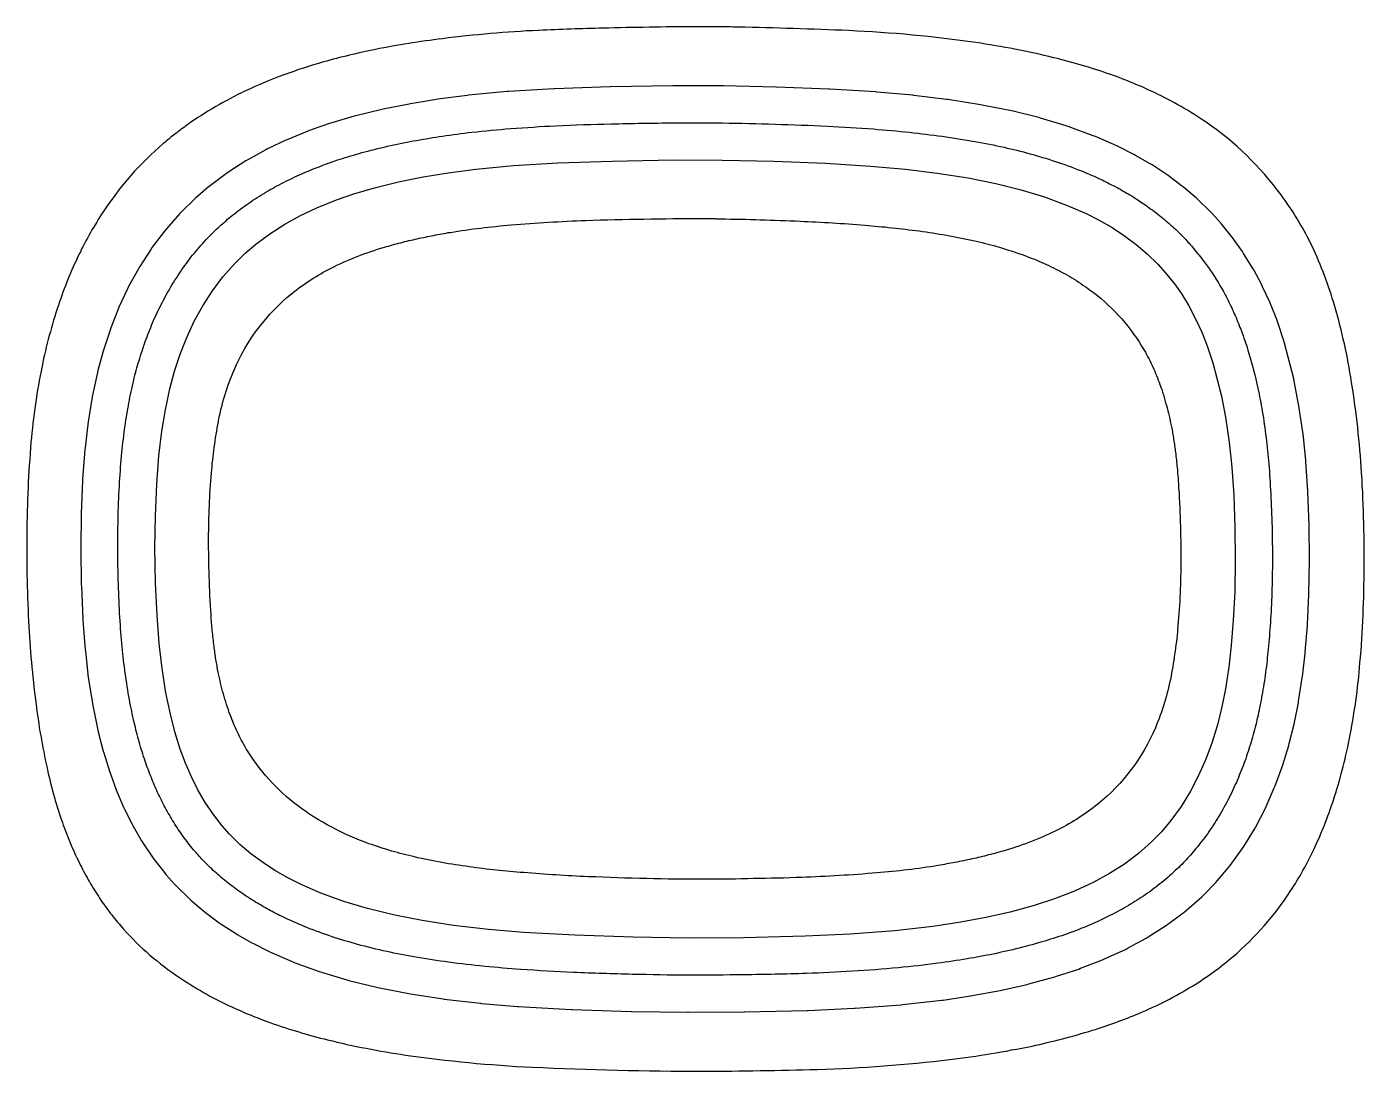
# Model space of a CAD drawing. Header units: millimetres. Extents: x 0 to 1730, y 0 to 225.
# Drawn here: x 1431.5 to 1575.7, y 56.6 to 169.1 of the extents above; entities that cross this region are included whole.
import ezdxf

# ---------------------------------------------------------------- set-up
doc = ezdxf.new("R2010")
doc.units = ezdxf.units.MM
for name, color, linetype in [('CENTERLINE', 1, 'Continuous'), ('GROOVE_8MM', 3, 'Continuous'), ('OUTLINE', 7, 'Continuous')]:
    doc.layers.add(name, color=color, linetype=linetype)

msp = doc.modelspace()

# ---------------------------------------------------------------- linework, layer by layer
at = {"layer": 'CENTERLINE'}
msp.add_spline([(1447.08, 141.09), (1446.03, 139.17), (1445.11, 137.2), (1444.32, 135.17), (1443.64, 133.11), (1443.07, 131.02), (1442.55, 128.56), (1442.14, 126.09), (1441.8, 123.24), (1441.55, 120.04), (1441.4, 116.49), (1441.36, 112.93), (1441.42, 109.02), (1441.58, 105.47), (1441.83, 102.27), (1442.16, 99.43), (1442.61, 96.6), (1443.12, 94.14), (1443.66, 92.05), (1444.31, 89.97), (1444.94, 88.27), (1445.65, 86.6), (1446.47, 84.97), (1447.38, 83.39), (1448.4, 81.87), (1449.53, 80.43), (1450.5, 79.33), (1451.81, 78.05), (1453.2, 76.87), (1454.67, 75.78), (1456.2, 74.79), (1457.78, 73.88), (1459.41, 73.06), (1461.73, 72.05), (1464.44, 71.06), (1467.2, 70.23), (1470.33, 69.46), (1473.48, 68.85), (1477, 68.31), (1480.89, 67.86), (1484.78, 67.53), (1490.44, 67.21), (1496.8, 67), (1502.82, 66.91), (1508.83, 66.95), (1515.56, 67.1), (1520.51, 67.33), (1525.47, 67.71), (1529.71, 68.19), (1532.88, 68.67), (1535.69, 69.19), (1538.48, 69.83), (1541.26, 70.59), (1543.66, 71.37), (1546.02, 72.29), (1548.33, 73.36), (1550.25, 74.41), (1552.1, 75.59), (1553.86, 76.91), (1555.51, 78.37), (1556.79, 79.68), (1557.97, 81.09), (1559.27, 82.87), (1560.42, 84.75), (1561.43, 86.69), (1562.31, 88.7), (1563.07, 90.75), (1563.7, 92.83), (1564.23, 94.94), (1564.65, 97.06), (1565.04, 99.55), (1565.32, 102.04), (1565.55, 104.89), (1565.71, 108.1), (1565.77, 111.66), (1565.73, 115.23), (1565.59, 118.79), (1565.38, 121.99), (1565.09, 124.84), (1564.68, 127.68), (1564.2, 130.15), (1563.21, 134), (1562.52, 136.07), (1561.85, 137.76), (1561.09, 139.41), (1560.23, 141.03), (1559.27, 142.58), (1558.42, 143.78), (1557.28, 145.21), (1556.3, 146.3), (1554.99, 147.58), (1553.6, 148.76), (1552.13, 149.86), (1550.61, 150.86), (1549.03, 151.76), (1547.41, 152.59), (1545.09, 153.6), (1542.38, 154.59), (1539.63, 155.42), (1536.85, 156.11), (1533.71, 156.74), (1530.19, 157.29), (1526.67, 157.72), (1522.78, 158.08), (1517.83, 158.38), (1512.18, 158.6), (1506.52, 158.73), (1501.22, 158.74), (1494.52, 158.63), (1488.57, 158.43), (1483.7, 158.12), (1479.51, 157.73), (1476.35, 157.31), (1473.55, 156.85), (1470.75, 156.29), (1467.97, 155.61), (1465.56, 154.91), (1463.52, 154.2), (1461.18, 153.25), (1459.22, 152.32), (1457.31, 151.27), (1455.47, 150.09), (1453.72, 148.78), (1452.34, 147.6), (1451.03, 146.32), (1449.58, 144.68), (1448.27, 142.93), (1447.08, 141.09)], degree=3, dxfattribs=at)
at = {"layer": 'GROOVE_8MM'}
for points in [[(1441.48, 138.89), (1441.39, 138.66), (1440.59, 136.64), (1440.52, 136.42), (1439.84, 134.36), (1439.78, 134.16), (1439.21, 132.07), (1439.16, 131.86), (1438.63, 129.4), (1438.6, 129.21), (1438.19, 126.73), (1438.17, 126.56), (1437.83, 123.72), (1437.82, 123.56), (1437.56, 120.36), (1437.56, 120.22), (1437.4, 116.66), (1437.4, 116.53), (1437.36, 112.98), (1437.36, 112.86), (1437.42, 108.95), (1437.43, 108.84), (1437.59, 105.28), (1437.6, 105.16), (1437.84, 101.96), (1437.86, 101.81), (1438.18, 98.97), (1438.21, 98.8), (1438.66, 95.97), (1438.69, 95.79), (1439.2, 93.32), (1439.25, 93.14), (1439.79, 91.05), (1439.84, 90.85), (1440.49, 88.78), (1440.56, 88.59), (1441.18, 86.89), (1441.26, 86.69), (1441.98, 85.02), (1442.08, 84.81), (1442.89, 83.18), (1443.01, 82.97), (1443.92, 81.39), (1444.06, 81.16), (1445.08, 79.64), (1445.25, 79.42), (1446.37, 77.97), (1446.54, 77.77), (1447.51, 76.67), (1447.7, 76.48), (1449, 75.2), (1449.22, 75), (1450.61, 73.82), (1450.82, 73.65), (1452.29, 72.56), (1452.5, 72.42), (1454.03, 71.43), (1454.22, 71.31), (1455.8, 70.41), (1455.98, 70.31), (1457.6, 69.49), (1457.8, 69.4), (1460.13, 68.38), (1460.36, 68.29), (1463.07, 67.3), (1463.29, 67.23), (1466.04, 66.4), (1466.25, 66.34), (1469.38, 65.58), (1469.56, 65.54), (1472.72, 64.92), (1472.88, 64.89), (1476.4, 64.35), (1476.54, 64.33), (1480.43, 63.88), (1480.55, 63.87), (1484.44, 63.54), (1484.55, 63.54), (1490.21, 63.22), (1490.3, 63.22), (1496.67, 63), (1496.75, 63), (1502.76, 62.91), (1502.84, 62.91), (1508.86, 62.95), (1508.93, 62.95), (1515.65, 63.1), (1515.74, 63.11), (1520.7, 63.34), (1520.82, 63.34), (1525.77, 63.72), (1525.91, 63.74), (1530.15, 64.21), (1530.3, 64.23), (1533.47, 64.71), (1533.61, 64.74), (1536.42, 65.26), (1536.57, 65.29), (1539.36, 65.92), (1539.54, 65.97), (1542.31, 66.73), (1542.51, 66.79), (1544.9, 67.57), (1545.11, 67.65), (1547.47, 68.57), (1547.69, 68.66), (1550.01, 69.73), (1550.24, 69.85), (1552.16, 70.89), (1552.4, 71.03), (1554.25, 72.21), (1554.5, 72.39), (1556.26, 73.71), (1556.51, 73.91), (1558.16, 75.37), (1558.38, 75.58), (1559.66, 76.9), (1559.85, 77.1), (1561.03, 78.51), (1561.21, 78.74), (1562.51, 80.52), (1562.68, 80.78), (1563.83, 82.65), (1563.97, 82.9), (1564.98, 84.85), (1565.1, 85.09), (1565.98, 87.09), (1566.07, 87.32), (1566.82, 89.37), (1566.89, 89.58), (1567.53, 91.66), (1567.58, 91.86), (1568.11, 93.97), (1568.15, 94.15), (1568.57, 96.27), (1568.6, 96.45), (1568.99, 98.93), (1569.01, 99.09), (1569.3, 101.58), (1569.31, 101.72), (1569.54, 104.57), (1569.55, 104.7), (1569.7, 107.91), (1569.71, 108.03), (1569.77, 111.59), (1569.77, 111.71), (1569.73, 115.27), (1569.73, 115.38), (1569.59, 118.94), (1569.59, 119.06), (1569.37, 122.26), (1569.36, 122.4), (1569.07, 125.25), (1569.04, 125.41), (1568.63, 128.25), (1568.6, 128.43), (1568.13, 130.9), (1568.08, 131.15), (1567.08, 135), (1567, 135.27), (1566.31, 137.33), (1566.24, 137.54), (1565.57, 139.23), (1565.49, 139.43), (1564.72, 141.08), (1564.62, 141.3), (1563.76, 142.91), (1563.63, 143.13), (1562.67, 144.68), (1562.54, 144.88), (1561.7, 146.08), (1561.55, 146.28), (1560.41, 147.71), (1560.25, 147.89), (1559.27, 148.98), (1559.09, 149.16), (1557.78, 150.44), (1557.58, 150.62), (1556.19, 151.81), (1555.99, 151.97), (1554.53, 153.06), (1554.32, 153.2), (1552.8, 154.2), (1552.61, 154.32), (1551.03, 155.23), (1550.84, 155.33), (1549.23, 156.15), (1549.02, 156.25), (1546.7, 157.27), (1546.46, 157.36), (1543.75, 158.35), (1543.54, 158.42), (1540.78, 159.25), (1540.6, 159.3), (1537.82, 159.99), (1537.64, 160.03), (1534.49, 160.66), (1534.33, 160.69), (1530.81, 161.25), (1530.67, 161.26), (1527.15, 161.69), (1527.03, 161.71), (1523.14, 162.06), (1523.03, 162.07), (1518.08, 162.37), (1517.99, 162.38), (1512.33, 162.6), (1512.27, 162.6), (1506.61, 162.73), (1506.53, 162.73), (1501.23, 162.74), (1501.15, 162.74), (1494.46, 162.63), (1494.38, 162.63), (1488.43, 162.42), (1488.33, 162.42), (1483.45, 162.12), (1483.32, 162.11), (1479.13, 161.71), (1478.99, 161.69), (1475.83, 161.28), (1475.7, 161.26), (1472.9, 160.8), (1472.76, 160.77), (1469.96, 160.21), (1469.8, 160.18), (1467.02, 159.5), (1466.84, 159.45), (1464.43, 158.74), (1464.26, 158.69), (1462.21, 157.98), (1462.02, 157.91), (1459.68, 156.96), (1459.46, 156.86), (1457.5, 155.93), (1457.29, 155.82), (1455.38, 154.77), (1455.15, 154.64), (1453.31, 153.46), (1453.08, 153.3), (1451.33, 151.99), (1451.11, 151.82), (1449.73, 150.63), (1449.54, 150.45), (1448.23, 149.17), (1448.04, 148.97), (1446.59, 147.32), (1446.39, 147.08), (1445.07, 145.34), (1444.9, 145.09), (1443.72, 143.25), (1443.58, 143.01), (1442.52, 141.1), (1442.4, 140.86), (1441.48, 138.89)], [(1455.05, 144.65), (1456.22, 145.66), (1457.75, 146.8), (1459.36, 147.83), (1461.04, 148.76), (1462.79, 149.59), (1464.92, 150.45), (1466.78, 151.09), (1469.01, 151.75), (1471.62, 152.38), (1474.27, 152.92), (1476.94, 153.36), (1479.95, 153.75), (1484.01, 154.14), (1488.76, 154.43), (1494.62, 154.63), (1501.25, 154.74), (1506.47, 154.73), (1512.05, 154.6), (1517.63, 154.39), (1522.48, 154.09), (1526.24, 153.75), (1529.64, 153.33), (1533, 152.8), (1535.98, 152.2), (1538.57, 151.56), (1541.12, 150.79), (1543.6, 149.89), (1545.7, 148.97), (1547.12, 148.25), (1548.51, 147.45), (1549.84, 146.58), (1551.1, 145.64), (1552.29, 144.62), (1553.42, 143.52), (1554.23, 142.62), (1555.22, 141.38), (1555.93, 140.38), (1556.76, 139.03), (1557.5, 137.64), (1558.17, 136.19), (1558.76, 134.7), (1559.37, 132.87), (1560.3, 129.28), (1560.73, 127.02), (1561.12, 124.35), (1561.39, 121.65), (1561.6, 118.58), (1561.73, 115.13), (1561.77, 111.68), (1561.71, 108.23), (1561.56, 105.15), (1561.34, 102.43), (1561.07, 100.08), (1560.71, 97.76), (1560.32, 95.82), (1559.85, 93.9), (1559.27, 92.03), (1558.6, 90.2), (1557.82, 88.42), (1556.94, 86.72), (1555.94, 85.1), (1554.82, 83.56), (1553.82, 82.37), (1552.75, 81.26), (1551.33, 80.01), (1549.82, 78.88), (1548.22, 77.86), (1546.53, 76.94), (1544.45, 75.98), (1542.3, 75.14), (1540.1, 74.42), (1537.51, 73.71), (1534.88, 73.11), (1532.21, 72.61), (1529.18, 72.16), (1525.09, 71.69), (1520.27, 71.33), (1515.42, 71.1), (1508.78, 70.95), (1502.84, 70.91), (1496.9, 71), (1490.61, 71.21), (1485.06, 71.52), (1481.29, 71.84), (1477.54, 72.27), (1474.17, 72.79), (1471.19, 73.37), (1468.25, 74.09), (1465.7, 74.85), (1463.22, 75.76), (1461.11, 76.68), (1459.68, 77.41), (1458.28, 78.2), (1456.95, 79.07), (1455.69, 80), (1454.51, 81), (1453.4, 82.09), (1452.6, 82.99), (1451.65, 84.22), (1450.78, 85.51), (1449.99, 86.87), (1449.28, 88.29), (1448.65, 89.76), (1448.09, 91.26), (1447.51, 93.14), (1447.02, 95.05), (1446.54, 97.32), (1446.12, 99.97), (1445.81, 102.65), (1445.58, 105.71), (1445.42, 109.14), (1445.36, 112.94), (1445.4, 116.38), (1445.55, 119.8), (1445.79, 122.85), (1446.1, 125.53), (1446.48, 127.82), (1446.96, 130.08), (1447.47, 131.97), (1448.08, 133.82), (1448.79, 135.62), (1449.6, 137.37), (1450.52, 139.04), (1451.55, 140.64), (1452.69, 142.14), (1453.94, 143.56), (1455.05, 144.65)]]:
    msp.add_lwpolyline(points, close=True, dxfattribs=at)
at = {"layer": 'OUTLINE'}
for points in [[(1555.94, 160.5), (1555.59, 160.69), (1555.24, 160.88), (1554.9, 161.07), (1554.55, 161.26), (1554.19, 161.44), (1553.84, 161.62), (1553.48, 161.8), (1553.13, 161.97), (1552.83, 162.11), (1552.54, 162.24), (1552.25, 162.37), (1551.95, 162.51), (1551.66, 162.64), (1551.36, 162.76), (1551.06, 162.89), (1550.77, 163.01), (1550.47, 163.14), (1550.17, 163.26), (1549.87, 163.38), (1549.57, 163.49), (1549.26, 163.61), (1548.96, 163.72), (1548.66, 163.83), (1548.35, 163.94), (1547.98, 164.07), (1547.6, 164.2), (1547.22, 164.33), (1546.84, 164.45), (1546.45, 164.57), (1546.07, 164.69), (1545.69, 164.81), (1545.31, 164.93), (1544.92, 165.04), (1544.54, 165.15), (1544.15, 165.26), (1543.76, 165.36), (1543.38, 165.47), (1542.99, 165.57), (1542.6, 165.67), (1542.21, 165.76), (1541.69, 165.89), (1541.17, 166.01), (1540.65, 166.13), (1540.13, 166.24), (1539.61, 166.36), (1539.08, 166.47), (1538.56, 166.57), (1538.03, 166.67), (1537.51, 166.77), (1536.98, 166.87), (1536.46, 166.96), (1535.93, 167.05), (1535.4, 167.14), (1534.87, 167.23), (1534.35, 167.31), (1533.82, 167.38), (1532.96, 167.5), (1532.11, 167.62), (1531.26, 167.73), (1530.4, 167.83), (1529.55, 167.93), (1528.69, 168.03), (1527.84, 168.11), (1526.98, 168.2), (1526.13, 168.28), (1525.27, 168.35), (1524.41, 168.42), (1523.55, 168.48), (1522.69, 168.54), (1521.83, 168.59), (1520.98, 168.63), (1520.12, 168.68), (1519.37, 168.71), (1518.63, 168.74), (1517.89, 168.77), (1517.14, 168.8), (1516.4, 168.82), (1515.66, 168.85), (1514.91, 168.88), (1514.17, 168.9), (1513.42, 168.92), (1512.68, 168.95), (1511.94, 168.97), (1511.19, 168.99), (1510.45, 169.01), (1509.71, 169.02), (1508.96, 169.04), (1508.22, 169.05), (1507.93, 169.06), (1507.63, 169.06), (1507.34, 169.07), (1507.05, 169.07), (1506.76, 169.07), (1506.47, 169.08), (1506.17, 169.08), (1505.88, 169.08), (1505.59, 169.09), (1505.3, 169.09), (1505.01, 169.09), (1504.72, 169.09), (1504.42, 169.09), (1504.13, 169.09), (1503.84, 169.09), (1503.55, 169.09), (1502.93, 169.09), (1502.31, 169.09), (1501.69, 169.08), (1501.07, 169.07), (1500.46, 169.07), (1499.84, 169.06), (1499.22, 169.05), (1498.6, 169.04), (1497.98, 169.03), (1497.36, 169.02), (1496.75, 169.01), (1496.13, 169), (1495.51, 168.99), (1494.89, 168.97), (1494.27, 168.96), (1493.65, 168.94), (1493.22, 168.93), (1492.78, 168.92), (1492.35, 168.91), (1491.92, 168.9), (1491.48, 168.88), (1491.05, 168.87), (1490.61, 168.86), (1490.18, 168.84), (1489.74, 168.83), (1489.31, 168.81), (1488.88, 168.79), (1488.44, 168.78), (1488.01, 168.76), (1487.57, 168.74), (1487.14, 168.72), (1486.7, 168.7), (1486.05, 168.67), (1485.4, 168.64), (1484.75, 168.6), (1484.1, 168.56), (1483.45, 168.51), (1482.8, 168.47), (1482.15, 168.41), (1481.51, 168.36), (1480.86, 168.3), (1480.21, 168.24), (1479.56, 168.18), (1478.91, 168.11), (1478.27, 168.04), (1477.62, 167.97), (1476.97, 167.89), (1476.33, 167.81), (1475.87, 167.75), (1475.42, 167.7), (1474.97, 167.63), (1474.52, 167.57), (1474.06, 167.5), (1473.61, 167.44), (1473.16, 167.37), (1472.71, 167.3), (1472.26, 167.22), (1471.81, 167.15), (1471.36, 167.07), (1470.91, 166.99), (1470.46, 166.91), (1470.01, 166.82), (1469.57, 166.74), (1469.12, 166.65), (1468.76, 166.58), (1468.41, 166.5), (1468.06, 166.43), (1467.71, 166.35), (1467.36, 166.27), (1467.01, 166.19), (1466.66, 166.11), (1466.31, 166.03), (1465.96, 165.94), (1465.61, 165.86), (1465.26, 165.77), (1464.91, 165.68), (1464.56, 165.59), (1464.22, 165.49), (1463.87, 165.4), (1463.52, 165.3), (1462.98, 165.15), (1462.44, 164.99), (1461.91, 164.82), (1461.37, 164.65), (1460.84, 164.48), (1460.31, 164.29), (1459.78, 164.11), (1459.25, 163.91), (1458.73, 163.72), (1458.2, 163.51), (1457.68, 163.3), (1457.16, 163.09), (1456.65, 162.87), (1456.13, 162.65), (1455.62, 162.42), (1455.11, 162.18), (1454.7, 161.98), (1454.3, 161.78), (1453.89, 161.58), (1453.49, 161.37), (1453.09, 161.16), (1452.69, 160.94), (1452.3, 160.72), (1451.91, 160.5), (1451.52, 160.26), (1451.13, 160.03), (1450.75, 159.79), (1450.37, 159.55), (1449.99, 159.3), (1449.61, 159.05), (1449.24, 158.8), (1448.86, 158.54), (1448.7, 158.42), (1448.53, 158.29), (1448.36, 158.17), (1448.2, 158.05), (1448.03, 157.92), (1447.86, 157.8), (1447.7, 157.67), (1447.54, 157.55), (1447.37, 157.42), (1447.21, 157.29), (1447.05, 157.16), (1446.89, 157.03), (1446.73, 156.9), (1446.57, 156.77), (1446.41, 156.63), (1446.25, 156.5), (1445.79, 156.1), (1445.33, 155.69), (1444.89, 155.27), (1444.45, 154.84), (1444.01, 154.41), (1443.59, 153.97), (1443.17, 153.52), (1442.76, 153.06), (1442.36, 152.6), (1441.97, 152.13), (1441.58, 151.65), (1441.21, 151.17), (1440.84, 150.68), (1440.48, 150.18), (1440.13, 149.68), (1439.79, 149.17), (1439.61, 148.89), (1439.43, 148.61), (1439.25, 148.33), (1439.08, 148.05), (1438.9, 147.77), (1438.73, 147.48), (1438.57, 147.2), (1438.4, 146.91), (1438.24, 146.62), (1438.08, 146.33), (1437.92, 146.04), (1437.77, 145.75), (1437.61, 145.45), (1437.46, 145.16), (1437.32, 144.86), (1437.17, 144.56), (1437.01, 144.23), (1436.86, 143.89), (1436.7, 143.56), (1436.55, 143.22), (1436.41, 142.89), (1436.26, 142.55), (1436.12, 142.21), (1435.98, 141.87), (1435.84, 141.52), (1435.71, 141.18), (1435.58, 140.84), (1435.45, 140.49), (1435.32, 140.14), (1435.2, 139.8), (1435.08, 139.45), (1434.96, 139.1), (1434.83, 138.69), (1434.69, 138.29), (1434.57, 137.88), (1434.44, 137.47), (1434.32, 137.06), (1434.2, 136.65), (1434.09, 136.24), (1433.97, 135.83), (1433.86, 135.42), (1433.76, 135), (1433.65, 134.59), (1433.55, 134.17), (1433.46, 133.76), (1433.36, 133.34), (1433.27, 132.93), (1433.19, 132.51), (1433.08, 132), (1432.99, 131.49), (1432.89, 130.98), (1432.8, 130.48), (1432.72, 129.97), (1432.63, 129.46), (1432.55, 128.95), (1432.48, 128.43), (1432.41, 127.92), (1432.34, 127.41), (1432.27, 126.9), (1432.21, 126.39), (1432.15, 125.87), (1432.1, 125.36), (1432.05, 124.84), (1432, 124.33), (1431.95, 123.71), (1431.91, 123.1), (1431.86, 122.48), (1431.82, 121.87), (1431.78, 121.25), (1431.74, 120.64), (1431.71, 120.02), (1431.68, 119.4), (1431.65, 118.79), (1431.63, 118.17), (1431.61, 117.55), (1431.59, 116.94), (1431.58, 116.32), (1431.57, 115.7), (1431.56, 115.08), (1431.55, 114.47), (1431.55, 113.84), (1431.54, 113.21), (1431.54, 112.58), (1431.55, 111.96), (1431.55, 111.33), (1431.56, 110.7), (1431.57, 110.07), (1431.58, 109.45), (1431.6, 108.82), (1431.62, 108.19), (1431.64, 107.56), (1431.66, 106.94), (1431.69, 106.31), (1431.71, 105.68), (1431.75, 105.06), (1431.78, 104.43), (1431.81, 103.89), (1431.84, 103.35), (1431.88, 102.81), (1431.92, 102.27), (1431.96, 101.72), (1432, 101.18), (1432.05, 100.64), (1432.1, 100.1), (1432.15, 99.56), (1432.2, 99.03), (1432.26, 98.49), (1432.32, 97.95), (1432.38, 97.41), (1432.45, 96.87), (1432.51, 96.33), (1432.58, 95.8), (1432.64, 95.36), (1432.7, 94.92), (1432.77, 94.48), (1432.83, 94.04), (1432.9, 93.6), (1432.97, 93.17), (1433.05, 92.73), (1433.12, 92.29), (1433.2, 91.86), (1433.28, 91.42), (1433.37, 90.99), (1433.45, 90.55), (1433.54, 90.12), (1433.63, 89.69), (1433.73, 89.25), (1433.82, 88.82), (1433.9, 88.48), (1433.98, 88.13), (1434.07, 87.79), (1434.15, 87.44), (1434.24, 87.1), (1434.33, 86.76), (1434.43, 86.42), (1434.52, 86.07), (1434.62, 85.73), (1434.72, 85.39), (1434.83, 85.06), (1434.93, 84.72), (1435.04, 84.38), (1435.15, 84.04), (1435.26, 83.71), (1435.38, 83.37), (1435.48, 83.09), (1435.58, 82.82), (1435.68, 82.54), (1435.78, 82.27), (1435.89, 81.99), (1436, 81.72), (1436.11, 81.45), (1436.22, 81.18), (1436.34, 80.91), (1436.45, 80.64), (1436.57, 80.37), (1436.69, 80.1), (1436.81, 79.84), (1436.94, 79.57), (1437.07, 79.3), (1437.19, 79.04), (1437.31, 78.81), (1437.43, 78.57), (1437.55, 78.34), (1437.67, 78.11), (1437.79, 77.88), (1437.92, 77.65), (1438.04, 77.42), (1438.17, 77.19), (1438.3, 76.97), (1438.43, 76.74), (1438.57, 76.52), (1438.7, 76.29), (1438.84, 76.07), (1438.98, 75.85), (1439.12, 75.63), (1439.26, 75.41), (1439.4, 75.2), (1439.54, 75), (1439.68, 74.79), (1439.82, 74.59), (1439.96, 74.39), (1440.11, 74.19), (1440.25, 73.99), (1440.4, 73.79), (1440.55, 73.59), (1440.7, 73.4), (1440.86, 73.2), (1441.01, 73.01), (1441.17, 72.82), (1441.33, 72.62), (1441.49, 72.44), (1441.65, 72.25), (1441.98, 71.87), (1442.31, 71.51), (1442.65, 71.14), (1443, 70.79), (1443.35, 70.43), (1443.71, 70.09), (1444.07, 69.75), (1444.44, 69.41), (1444.81, 69.08), (1445.19, 68.76), (1445.58, 68.45), (1445.96, 68.13), (1446.36, 67.83), (1446.76, 67.53), (1447.16, 67.24), (1447.57, 66.95), (1447.89, 66.73), (1448.22, 66.51), (1448.56, 66.29), (1448.89, 66.07), (1449.23, 65.86), (1449.57, 65.65), (1449.91, 65.45), (1450.25, 65.25), (1450.6, 65.05), (1450.94, 64.85), (1451.29, 64.66), (1451.64, 64.48), (1452, 64.29), (1452.35, 64.11), (1452.71, 63.94), (1453.06, 63.76), (1453.36, 63.62), (1453.65, 63.49), (1453.94, 63.35), (1454.24, 63.22), (1454.53, 63.09), (1454.83, 62.96), (1455.13, 62.83), (1455.42, 62.71), (1455.72, 62.59), (1456.02, 62.47), (1456.32, 62.35), (1456.62, 62.23), (1456.93, 62.11), (1457.23, 62), (1457.53, 61.89), (1457.84, 61.78), (1458.21, 61.65), (1458.59, 61.52), (1458.97, 61.39), (1459.35, 61.26), (1459.73, 61.14), (1460.11, 61.02), (1460.5, 60.9), (1460.88, 60.79), (1461.26, 60.67), (1461.65, 60.56), (1462.03, 60.45), (1462.42, 60.35), (1462.8, 60.24), (1463.19, 60.14), (1463.58, 60.04), (1463.97, 59.94), (1464.49, 59.82), (1465.01, 59.7), (1465.53, 59.58), (1466.05, 59.46), (1466.57, 59.35), (1467.09, 59.24), (1467.61, 59.13), (1468.13, 59.03), (1468.66, 58.93), (1469.18, 58.83), (1469.71, 58.74), (1470.23, 58.64), (1470.76, 58.56), (1471.29, 58.47), (1471.81, 58.39), (1472.34, 58.31), (1473.19, 58.19), (1474.04, 58.08), (1474.9, 57.97), (1475.75, 57.86), (1476.6, 57.76), (1477.46, 57.67), (1478.31, 57.58), (1479.17, 57.49), (1480.02, 57.41), (1480.88, 57.34), (1481.74, 57.27), (1482.6, 57.21), (1483.45, 57.15), (1484.31, 57.09), (1485.17, 57.05), (1486.03, 57), (1487.18, 56.95), (1488.32, 56.9), (1489.47, 56.86), (1490.62, 56.81), (1491.77, 56.78), (1492.91, 56.74), (1494.06, 56.71), (1495.21, 56.68), (1496.36, 56.65), (1497.51, 56.63), (1498.66, 56.61), (1499.8, 56.59), (1500.95, 56.58), (1502.1, 56.57), (1503.25, 56.56), (1504.4, 56.56), (1505.17, 56.57), (1505.94, 56.57), (1506.71, 56.58), (1507.48, 56.58), (1508.25, 56.59), (1509.03, 56.6), (1509.8, 56.61), (1510.57, 56.63), (1511.34, 56.64), (1512.11, 56.65), (1512.88, 56.67), (1513.65, 56.69), (1514.42, 56.7), (1515.19, 56.72), (1515.97, 56.74), (1516.74, 56.76), (1517.63, 56.79), (1518.53, 56.83), (1519.42, 56.87), (1520.32, 56.91), (1521.21, 56.96), (1522.1, 57.01), (1523, 57.07), (1523.89, 57.14), (1524.78, 57.2), (1525.67, 57.28), (1526.57, 57.36), (1527.46, 57.44), (1528.35, 57.53), (1529.24, 57.62), (1530.13, 57.72), (1531.02, 57.82), (1531.57, 57.89), (1532.13, 57.96), (1532.69, 58.04), (1533.24, 58.12), (1533.8, 58.2), (1534.35, 58.28), (1534.91, 58.37), (1535.46, 58.46), (1536.02, 58.55), (1536.57, 58.64), (1537.12, 58.74), (1537.67, 58.85), (1538.22, 58.95), (1538.78, 59.06), (1539.33, 59.17), (1539.88, 59.28), (1540.29, 59.37), (1540.7, 59.46), (1541.11, 59.55), (1541.51, 59.65), (1541.92, 59.75), (1542.33, 59.85), (1542.74, 59.95), (1543.15, 60.05), (1543.55, 60.16), (1543.96, 60.27), (1544.36, 60.38), (1544.77, 60.49), (1545.17, 60.61), (1545.57, 60.73), (1545.98, 60.85), (1546.38, 60.97), (1546.7, 61.07), (1547.01, 61.17), (1547.33, 61.28), (1547.64, 61.38), (1547.96, 61.49), (1548.27, 61.6), (1548.59, 61.71), (1548.9, 61.82), (1549.21, 61.94), (1549.53, 62.06), (1549.84, 62.17), (1550.15, 62.29), (1550.46, 62.42), (1550.77, 62.54), (1551.08, 62.67), (1551.38, 62.8), (1551.76, 62.95), (1552.13, 63.11), (1552.5, 63.28), (1552.87, 63.45), (1553.23, 63.62), (1553.6, 63.79), (1553.96, 63.97), (1554.33, 64.16), (1554.69, 64.34), (1555.04, 64.53), (1555.4, 64.72), (1555.76, 64.92), (1556.11, 65.12), (1556.46, 65.32), (1556.81, 65.53), (1557.15, 65.74), (1557.44, 65.92), (1557.73, 66.1), (1558.01, 66.28), (1558.29, 66.47), (1558.58, 66.66), (1558.85, 66.85), (1559.13, 67.04), (1559.4, 67.24), (1559.68, 67.44), (1559.95, 67.64), (1560.22, 67.85), (1560.48, 68.06), (1560.75, 68.27), (1561.01, 68.48), (1561.27, 68.7), (1561.53, 68.92), (1561.97, 69.3), (1562.41, 69.7), (1562.84, 70.1), (1563.27, 70.51), (1563.68, 70.93), (1564.09, 71.36), (1564.49, 71.79), (1564.89, 72.23), (1565.27, 72.68), (1565.65, 73.13), (1566.02, 73.59), (1566.38, 74.06), (1566.73, 74.53), (1567.08, 75.01), (1567.41, 75.5), (1567.74, 75.99), (1567.91, 76.26), (1568.08, 76.53), (1568.25, 76.8), (1568.42, 77.08), (1568.58, 77.35), (1568.75, 77.62), (1568.91, 77.9), (1569.06, 78.18), (1569.22, 78.46), (1569.37, 78.74), (1569.52, 79.02), (1569.67, 79.3), (1569.81, 79.59), (1569.96, 79.87), (1570.1, 80.16), (1570.24, 80.45), (1570.39, 80.77), (1570.54, 81.1), (1570.68, 81.43), (1570.83, 81.75), (1570.97, 82.08), (1571.11, 82.41), (1571.24, 82.74), (1571.38, 83.08), (1571.51, 83.41), (1571.64, 83.74), (1571.76, 84.08), (1571.88, 84.41), (1572, 84.75), (1572.12, 85.09), (1572.24, 85.43), (1572.35, 85.77), (1572.48, 86.17), (1572.61, 86.57), (1572.73, 86.97), (1572.85, 87.38), (1572.97, 87.78), (1573.08, 88.19), (1573.19, 88.59), (1573.3, 89), (1573.41, 89.41), (1573.51, 89.81), (1573.61, 90.22), (1573.7, 90.63), (1573.8, 91.04), (1573.89, 91.46), (1573.97, 91.87), (1574.06, 92.28), (1574.16, 92.79), (1574.25, 93.31), (1574.34, 93.82), (1574.43, 94.34), (1574.52, 94.86), (1574.6, 95.37), (1574.68, 95.89), (1574.75, 96.41), (1574.82, 96.93), (1574.89, 97.45), (1574.95, 97.97), (1575.01, 98.49), (1575.07, 99.01), (1575.12, 99.53), (1575.17, 100.05), (1575.21, 100.57), (1575.27, 101.21), (1575.32, 101.85), (1575.36, 102.49), (1575.4, 103.14), (1575.44, 103.78), (1575.48, 104.42), (1575.51, 105.06), (1575.54, 105.71), (1575.57, 106.35), (1575.59, 106.99), (1575.61, 107.64), (1575.63, 108.28), (1575.64, 108.92), (1575.65, 109.57), (1575.66, 110.21), (1575.67, 110.86), (1575.67, 111.53), (1575.67, 112.21), (1575.67, 112.88), (1575.66, 113.56), (1575.65, 114.23), (1575.64, 114.91), (1575.62, 115.58), (1575.6, 116.26), (1575.58, 116.93), (1575.56, 117.61), (1575.53, 118.29), (1575.5, 118.96), (1575.46, 119.63), (1575.43, 120.31), (1575.38, 120.98), (1575.34, 121.66), (1575.3, 122.27), (1575.25, 122.88), (1575.2, 123.48), (1575.15, 124.09), (1575.09, 124.7), (1575.03, 125.31), (1574.96, 125.91), (1574.89, 126.52), (1574.82, 127.12), (1574.75, 127.73), (1574.67, 128.34), (1574.58, 128.94), (1574.5, 129.54), (1574.41, 130.15), (1574.31, 130.75), (1574.21, 131.35), (1574.13, 131.86), (1574.04, 132.38), (1573.94, 132.89), (1573.85, 133.4), (1573.74, 133.91), (1573.64, 134.41), (1573.53, 134.92), (1573.41, 135.43), (1573.3, 135.93), (1573.17, 136.44), (1573.05, 136.94), (1572.92, 137.44), (1572.78, 137.94), (1572.65, 138.45), (1572.5, 138.94), (1572.36, 139.44), (1572.23, 139.85), (1572.1, 140.27), (1571.97, 140.67), (1571.83, 141.08), (1571.69, 141.49), (1571.54, 141.89), (1571.39, 142.29), (1571.24, 142.7), (1571.08, 143.1), (1570.92, 143.49), (1570.75, 143.89), (1570.58, 144.28), (1570.4, 144.68), (1570.22, 145.07), (1570.04, 145.46), (1569.85, 145.84), (1569.68, 146.18), (1569.51, 146.51), (1569.33, 146.85), (1569.15, 147.18), (1568.97, 147.5), (1568.78, 147.83), (1568.59, 148.15), (1568.4, 148.48), (1568.2, 148.8), (1568, 149.11), (1567.79, 149.43), (1567.58, 149.74), (1567.37, 150.05), (1567.16, 150.36), (1566.94, 150.67), (1566.71, 150.97), (1566.29, 151.54), (1565.85, 152.09), (1565.4, 152.64), (1564.94, 153.18), (1564.47, 153.71), (1563.99, 154.22), (1563.5, 154.73), (1563, 155.23), (1562.48, 155.71), (1561.96, 156.19), (1561.43, 156.65), (1560.88, 157.11), (1560.33, 157.55), (1559.77, 157.98), (1559.2, 158.4), (1558.62, 158.8), (1558.29, 159.03), (1557.96, 159.25), (1557.63, 159.46), (1557.29, 159.68), (1556.96, 159.89), (1556.62, 160.09), (1556.28, 160.3), (1555.94, 160.5)], [(1554.26, 96.64), (1554.15, 96.29), (1554.05, 95.94), (1553.93, 95.6), (1553.82, 95.25), (1553.69, 94.91), (1553.57, 94.57), (1553.43, 94.23), (1553.3, 93.89), (1553.16, 93.55), (1552.89, 92.96), (1552.61, 92.37), (1552.31, 91.79), (1551.99, 91.23), (1551.66, 90.67), (1551.31, 90.13), (1550.94, 89.59), (1550.56, 89.07), (1550.16, 88.56), (1549.75, 88.06), (1549.32, 87.57), (1548.88, 87.1), (1548.42, 86.64), (1547.95, 86.19), (1547.46, 85.76), (1546.96, 85.34), (1546.72, 85.15), (1546.47, 84.95), (1546.22, 84.76), (1545.96, 84.57), (1545.7, 84.39), (1545.44, 84.21), (1545.18, 84.04), (1544.92, 83.86), (1544.65, 83.69), (1544.38, 83.53), (1544.11, 83.37), (1543.84, 83.21), (1543.56, 83.05), (1543.29, 82.9), (1543.01, 82.76), (1542.72, 82.61), (1542.38, 82.44), (1542.03, 82.27), (1541.68, 82.11), (1541.33, 81.95), (1540.97, 81.79), (1540.62, 81.64), (1540.26, 81.49), (1539.9, 81.35), (1539.54, 81.21), (1539.18, 81.07), (1538.81, 80.94), (1538.45, 80.81), (1538.08, 80.69), (1537.71, 80.57), (1537.34, 80.46), (1536.97, 80.35), (1536.75, 80.28), (1536.53, 80.22), (1536.31, 80.16), (1536.08, 80.1), (1535.86, 80.03), (1535.64, 79.98), (1535.41, 79.92), (1535.19, 79.86), (1534.97, 79.8), (1534.74, 79.75), (1534.52, 79.69), (1534.29, 79.64), (1534.07, 79.59), (1533.84, 79.53), (1533.62, 79.48), (1533.39, 79.43), (1533.17, 79.38), (1532.94, 79.34), (1532.72, 79.29), (1532.49, 79.24), (1532.26, 79.19), (1532.04, 79.15), (1531.81, 79.1), (1531.59, 79.06), (1531.36, 79.02), (1531.13, 78.97), (1530.91, 78.93), (1530.68, 78.89), (1530.45, 78.85), (1530.23, 78.81), (1530, 78.77), (1529.77, 78.73), (1529.36, 78.66), (1528.95, 78.6), (1528.53, 78.54), (1528.12, 78.48), (1527.71, 78.42), (1527.29, 78.36), (1526.88, 78.31), (1526.46, 78.26), (1526.05, 78.21), (1525.63, 78.16), (1525.22, 78.12), (1524.8, 78.08), (1524.39, 78.04), (1523.97, 78), (1523.55, 77.96), (1523.14, 77.93), (1522.63, 77.89), (1522.13, 77.85), (1521.63, 77.81), (1521.12, 77.77), (1520.62, 77.74), (1520.11, 77.7), (1519.61, 77.67), (1519.1, 77.64), (1518.6, 77.61), (1518.09, 77.58), (1517.59, 77.55), (1517.08, 77.53), (1516.58, 77.5), (1516.07, 77.48), (1515.57, 77.46), (1515.06, 77.44), (1514.41, 77.42), (1513.76, 77.4), (1513.11, 77.38), (1512.46, 77.37), (1511.81, 77.35), (1511.16, 77.33), (1510.5, 77.32), (1509.85, 77.31), (1509.2, 77.29), (1508.55, 77.28), (1507.9, 77.27), (1507.25, 77.27), (1506.6, 77.26), (1505.95, 77.25), (1505.3, 77.25), (1504.65, 77.24), (1503.86, 77.24), (1503.07, 77.25), (1502.28, 77.25), (1501.5, 77.26), (1500.71, 77.27), (1499.92, 77.28), (1499.13, 77.3), (1498.35, 77.31), (1497.56, 77.33), (1496.77, 77.35), (1495.98, 77.38), (1495.2, 77.4), (1494.41, 77.43), (1493.62, 77.46), (1492.83, 77.49), (1492.05, 77.52), (1491.61, 77.54), (1491.18, 77.56), (1490.74, 77.59), (1490.31, 77.61), (1489.87, 77.63), (1489.44, 77.66), (1489, 77.68), (1488.57, 77.71), (1488.14, 77.74), (1487.7, 77.77), (1487.27, 77.8), (1486.83, 77.83), (1486.4, 77.86), (1485.96, 77.89), (1485.53, 77.93), (1485.1, 77.96), (1484.73, 77.99), (1484.36, 78.02), (1483.99, 78.05), (1483.62, 78.09), (1483.26, 78.12), (1482.89, 78.16), (1482.52, 78.19), (1482.15, 78.23), (1481.78, 78.27), (1481.42, 78.31), (1481.05, 78.35), (1480.68, 78.4), (1480.32, 78.44), (1479.95, 78.49), (1479.58, 78.54), (1479.22, 78.59), (1478.85, 78.64), (1478.48, 78.69), (1478.11, 78.75), (1477.74, 78.8), (1477.37, 78.86), (1477, 78.92), (1476.63, 78.99), (1476.27, 79.05), (1475.9, 79.12), (1475.53, 79.19), (1475.17, 79.26), (1474.8, 79.33), (1474.43, 79.41), (1474.07, 79.49), (1473.7, 79.56), (1473.34, 79.65), (1473.03, 79.72), (1472.72, 79.79), (1472.41, 79.87), (1472.09, 79.95), (1471.79, 80.03), (1471.48, 80.12), (1471.17, 80.2), (1470.86, 80.29), (1470.55, 80.38), (1470.25, 80.47), (1469.94, 80.57), (1469.64, 80.67), (1469.33, 80.77), (1469.03, 80.87), (1468.73, 80.98), (1468.42, 81.08), (1467.91, 81.27), (1467.4, 81.47), (1466.89, 81.67), (1466.38, 81.89), (1465.88, 82.11), (1465.39, 82.35), (1464.9, 82.59), (1464.41, 82.84), (1463.93, 83.11), (1463.45, 83.38), (1462.98, 83.66), (1462.52, 83.95), (1462.06, 84.24), (1461.6, 84.55), (1461.15, 84.87), (1460.71, 85.19), (1460.3, 85.51), (1459.9, 85.84), (1459.51, 86.17), (1459.12, 86.52), (1458.74, 86.87), (1458.37, 87.24), (1458.01, 87.61), (1457.66, 87.99), (1457.32, 88.38), (1456.99, 88.77), (1456.67, 89.18), (1456.36, 89.59), (1456.05, 90.01), (1455.76, 90.44), (1455.47, 90.87), (1455.2, 91.31), (1455.07, 91.53), (1454.95, 91.75), (1454.82, 91.97), (1454.7, 92.19), (1454.59, 92.41), (1454.47, 92.64), (1454.36, 92.86), (1454.25, 93.09), (1454.14, 93.32), (1454.04, 93.55), (1453.94, 93.78), (1453.84, 94.01), (1453.74, 94.24), (1453.65, 94.48), (1453.56, 94.71), (1453.47, 94.95), (1453.37, 95.23), (1453.27, 95.51), (1453.17, 95.79), (1453.08, 96.07), (1452.99, 96.36), (1452.9, 96.64), (1452.82, 96.93), (1452.73, 97.21), (1452.65, 97.5), (1452.58, 97.79), (1452.5, 98.08), (1452.43, 98.37), (1452.37, 98.66), (1452.3, 98.95), (1452.24, 99.24), (1452.18, 99.53), (1452.15, 99.71), (1452.11, 99.88), (1452.08, 100.05), (1452.05, 100.23), (1452.02, 100.41), (1451.99, 100.58), (1451.96, 100.76), (1451.93, 100.93), (1451.9, 101.11), (1451.87, 101.28), (1451.85, 101.46), (1451.82, 101.63), (1451.8, 101.81), (1451.77, 101.99), (1451.75, 102.16), (1451.73, 102.34), (1451.7, 102.55), (1451.68, 102.76), (1451.65, 102.97), (1451.63, 103.18), (1451.6, 103.4), (1451.58, 103.61), (1451.56, 103.82), (1451.54, 104.03), (1451.52, 104.24), (1451.5, 104.45), (1451.48, 104.67), (1451.47, 104.88), (1451.45, 105.09), (1451.43, 105.3), (1451.42, 105.51), (1451.4, 105.73), (1451.37, 106.24), (1451.34, 106.75), (1451.31, 107.27), (1451.28, 107.78), (1451.26, 108.3), (1451.24, 108.81), (1451.22, 109.33), (1451.2, 109.84), (1451.19, 110.36), (1451.17, 110.87), (1451.16, 111.39), (1451.15, 111.9), (1451.15, 112.42), (1451.14, 112.93), (1451.14, 113.45), (1451.14, 113.96), (1451.14, 114.4), (1451.15, 114.85), (1451.15, 115.29), (1451.16, 115.73), (1451.17, 116.17), (1451.19, 116.61), (1451.2, 117.05), (1451.22, 117.5), (1451.24, 117.94), (1451.26, 118.38), (1451.29, 118.82), (1451.31, 119.26), (1451.34, 119.7), (1451.37, 120.14), (1451.41, 120.58), (1451.44, 121.02), (1451.48, 121.37), (1451.51, 121.72), (1451.54, 122.07), (1451.58, 122.41), (1451.62, 122.76), (1451.66, 123.11), (1451.7, 123.45), (1451.75, 123.8), (1451.8, 124.15), (1451.85, 124.49), (1451.9, 124.84), (1451.95, 125.18), (1452.01, 125.53), (1452.07, 125.87), (1452.13, 126.22), (1452.19, 126.56), (1452.26, 126.92), (1452.34, 127.27), (1452.42, 127.63), (1452.5, 127.98), (1452.59, 128.33), (1452.68, 128.68), (1452.78, 129.03), (1452.88, 129.37), (1452.99, 129.72), (1453.11, 130.06), (1453.22, 130.41), (1453.34, 130.75), (1453.47, 131.09), (1453.6, 131.43), (1453.74, 131.76), (1453.88, 132.1), (1454.14, 132.69), (1454.43, 133.28), (1454.73, 133.86), (1455.04, 134.43), (1455.38, 134.98), (1455.73, 135.53), (1456.1, 136.07), (1456.48, 136.59), (1456.88, 137.1), (1457.29, 137.6), (1457.72, 138.09), (1458.16, 138.57), (1458.62, 139.03), (1459.09, 139.48), (1459.58, 139.91), (1460.08, 140.33), (1460.33, 140.53), (1460.58, 140.73), (1460.83, 140.92), (1461.09, 141.11), (1461.35, 141.29), (1461.61, 141.47), (1461.87, 141.65), (1462.14, 141.83), (1462.41, 142), (1462.68, 142.16), (1462.95, 142.33), (1463.22, 142.49), (1463.5, 142.64), (1463.78, 142.79), (1464.06, 142.94), (1464.35, 143.09), (1464.69, 143.26), (1465.04, 143.43), (1465.39, 143.59), (1465.74, 143.75), (1466.09, 143.91), (1466.45, 144.06), (1466.8, 144.21), (1467.16, 144.35), (1467.52, 144.49), (1467.88, 144.62), (1468.24, 144.75), (1468.61, 144.88), (1468.97, 145), (1469.34, 145.12), (1469.71, 145.24), (1470.08, 145.35), (1470.3, 145.41), (1470.52, 145.47), (1470.74, 145.54), (1470.96, 145.6), (1471.18, 145.66), (1471.4, 145.72), (1471.62, 145.77), (1471.84, 145.83), (1472.06, 145.89), (1472.28, 145.94), (1472.5, 146), (1472.72, 146.05), (1472.95, 146.1), (1473.17, 146.15), (1473.39, 146.2), (1473.61, 146.25), (1473.84, 146.3), (1474.06, 146.35), (1474.28, 146.39), (1474.5, 146.44), (1474.73, 146.49), (1474.95, 146.53), (1475.17, 146.58), (1475.4, 146.62), (1475.62, 146.66), (1475.84, 146.71), (1476.07, 146.75), (1476.29, 146.79), (1476.51, 146.83), (1476.74, 146.87), (1476.96, 146.91), (1477.19, 146.94), (1477.59, 147.01), (1478, 147.07), (1478.41, 147.14), (1478.82, 147.19), (1479.23, 147.25), (1479.64, 147.31), (1480.05, 147.36), (1480.46, 147.41), (1480.87, 147.46), (1481.28, 147.51), (1481.69, 147.55), (1482.1, 147.59), (1482.51, 147.63), (1482.92, 147.67), (1483.33, 147.7), (1483.74, 147.74), (1484.24, 147.78), (1484.75, 147.82), (1485.25, 147.86), (1485.75, 147.9), (1486.25, 147.93), (1486.76, 147.97), (1487.26, 148), (1487.76, 148.03), (1488.26, 148.06), (1488.77, 148.09), (1489.27, 148.12), (1489.77, 148.14), (1490.28, 148.17), (1490.78, 148.19), (1491.28, 148.21), (1491.78, 148.23), (1492.57, 148.25), (1493.35, 148.28), (1494.13, 148.3), (1494.92, 148.32), (1495.7, 148.34), (1496.48, 148.36), (1497.26, 148.37), (1498.05, 148.38), (1498.83, 148.4), (1499.61, 148.41), (1500.4, 148.41), (1501.18, 148.42), (1501.96, 148.42), (1502.74, 148.43), (1503.53, 148.43), (1504.31, 148.43), (1504.43, 148.43), (1504.56, 148.43), (1504.68, 148.42), (1504.81, 148.42), (1504.93, 148.42), (1505.06, 148.42), (1505.18, 148.42), (1505.31, 148.42), (1505.43, 148.42), (1505.56, 148.42), (1505.68, 148.42), (1505.81, 148.41), (1505.93, 148.41), (1506.05, 148.41), (1506.18, 148.41), (1506.3, 148.41), (1506.84, 148.4), (1507.38, 148.38), (1507.91, 148.37), (1508.45, 148.36), (1508.98, 148.35), (1509.52, 148.33), (1510.06, 148.32), (1510.59, 148.3), (1511.13, 148.29), (1511.66, 148.27), (1512.2, 148.25), (1512.74, 148.23), (1513.27, 148.21), (1513.81, 148.19), (1514.34, 148.17), (1514.88, 148.15), (1515.32, 148.13), (1515.75, 148.11), (1516.19, 148.09), (1516.62, 148.07), (1517.06, 148.04), (1517.5, 148.02), (1517.93, 147.99), (1518.37, 147.97), (1518.8, 147.94), (1519.24, 147.91), (1519.67, 147.88), (1520.11, 147.85), (1520.54, 147.82), (1520.98, 147.78), (1521.41, 147.75), (1521.85, 147.71), (1522.22, 147.68), (1522.58, 147.65), (1522.95, 147.62), (1523.32, 147.59), (1523.68, 147.55), (1524.05, 147.52), (1524.42, 147.48), (1524.78, 147.44), (1525.15, 147.4), (1525.52, 147.36), (1525.88, 147.32), (1526.25, 147.28), (1526.61, 147.23), (1526.98, 147.19), (1527.35, 147.14), (1527.71, 147.09), (1528.08, 147.04), (1528.45, 146.99), (1528.81, 146.93), (1529.18, 146.88), (1529.54, 146.82), (1529.91, 146.76), (1530.27, 146.7), (1530.64, 146.64), (1531, 146.57), (1531.37, 146.5), (1531.73, 146.43), (1532.09, 146.36), (1532.46, 146.29), (1532.82, 146.22), (1533.18, 146.14), (1533.54, 146.06), (1533.86, 145.99), (1534.18, 145.91), (1534.49, 145.84), (1534.81, 145.76), (1535.13, 145.68), (1535.44, 145.59), (1535.75, 145.51), (1536.07, 145.42), (1536.38, 145.33), (1536.69, 145.23), (1537, 145.14), (1537.32, 145.04), (1537.63, 144.94), (1537.94, 144.84), (1538.24, 144.74), (1538.55, 144.63), (1538.82, 144.54), (1539.08, 144.44), (1539.35, 144.35), (1539.61, 144.25), (1539.88, 144.14), (1540.14, 144.04), (1540.4, 143.93), (1540.66, 143.82), (1540.92, 143.71), (1541.18, 143.59), (1541.43, 143.48), (1541.69, 143.36), (1541.94, 143.24), (1542.2, 143.11), (1542.45, 142.99), (1542.7, 142.86), (1542.95, 142.73), (1543.2, 142.59), (1543.44, 142.46), (1543.69, 142.32), (1543.93, 142.18), (1544.17, 142.03), (1544.41, 141.89), (1544.65, 141.74), (1544.89, 141.58), (1545.12, 141.43), (1545.35, 141.27), (1545.59, 141.11), (1545.82, 140.95), (1546.04, 140.79), (1546.27, 140.62), (1546.49, 140.45), (1546.91, 140.13), (1547.31, 139.8), (1547.7, 139.46), (1548.08, 139.11), (1548.46, 138.75), (1548.83, 138.38), (1549.18, 138), (1549.53, 137.62), (1549.87, 137.22), (1550.2, 136.82), (1550.51, 136.41), (1550.82, 135.99), (1551.12, 135.57), (1551.41, 135.13), (1551.68, 134.69), (1551.95, 134.24), (1552.08, 134.02), (1552.2, 133.8), (1552.32, 133.58), (1552.44, 133.35), (1552.55, 133.12), (1552.66, 132.9), (1552.77, 132.67), (1552.88, 132.44), (1552.98, 132.21), (1553.09, 131.97), (1553.19, 131.74), (1553.28, 131.51), (1553.38, 131.27), (1553.47, 131.03), (1553.56, 130.79), (1553.64, 130.56), (1553.74, 130.28), (1553.84, 130), (1553.93, 129.72), (1554.02, 129.44), (1554.11, 129.15), (1554.19, 128.87), (1554.27, 128.59), (1554.35, 128.3), (1554.43, 128.02), (1554.5, 127.73), (1554.58, 127.45), (1554.64, 127.16), (1554.71, 126.87), (1554.77, 126.58), (1554.83, 126.29), (1554.89, 126), (1554.92, 125.83), (1554.96, 125.66), (1554.99, 125.49), (1555.02, 125.32), (1555.05, 125.15), (1555.08, 124.98), (1555.11, 124.8), (1555.13, 124.63), (1555.16, 124.46), (1555.19, 124.29), (1555.21, 124.11), (1555.24, 123.94), (1555.26, 123.77), (1555.28, 123.6), (1555.31, 123.42), (1555.33, 123.25), (1555.35, 123.04), (1555.38, 122.83), (1555.4, 122.62), (1555.42, 122.41), (1555.45, 122.2), (1555.47, 121.99), (1555.49, 121.78), (1555.51, 121.57), (1555.53, 121.37), (1555.55, 121.16), (1555.56, 120.95), (1555.58, 120.74), (1555.6, 120.53), (1555.61, 120.32), (1555.63, 120.11), (1555.64, 119.9), (1555.67, 119.38), (1555.71, 118.86), (1555.73, 118.34), (1555.76, 117.82), (1555.78, 117.3), (1555.81, 116.79), (1555.82, 116.27), (1555.84, 115.75), (1555.86, 115.23), (1555.87, 114.71), (1555.88, 114.19), (1555.89, 113.67), (1555.9, 113.15), (1555.9, 112.63), (1555.9, 112.12), (1555.9, 111.6), (1555.9, 111.16), (1555.9, 110.72), (1555.89, 110.28), (1555.88, 109.84), (1555.87, 109.4), (1555.86, 108.96), (1555.84, 108.52), (1555.82, 108.08), (1555.8, 107.64), (1555.78, 107.2), (1555.75, 106.76), (1555.73, 106.32), (1555.7, 105.88), (1555.67, 105.44), (1555.63, 105), (1555.59, 104.56), (1555.56, 104.22), (1555.53, 103.88), (1555.5, 103.54), (1555.46, 103.19), (1555.42, 102.85), (1555.38, 102.51), (1555.34, 102.17), (1555.29, 101.83), (1555.24, 101.49), (1555.19, 101.15), (1555.14, 100.81), (1555.09, 100.48), (1555.03, 100.14), (1554.97, 99.8), (1554.91, 99.46), (1554.85, 99.12), (1554.78, 98.77), (1554.7, 98.41), (1554.62, 98.05), (1554.54, 97.7), (1554.45, 97.34), (1554.36, 96.99), (1554.26, 96.64)]]:
    msp.add_lwpolyline(points, close=True, dxfattribs=at)

doc.saveas('drawing.dxf')
